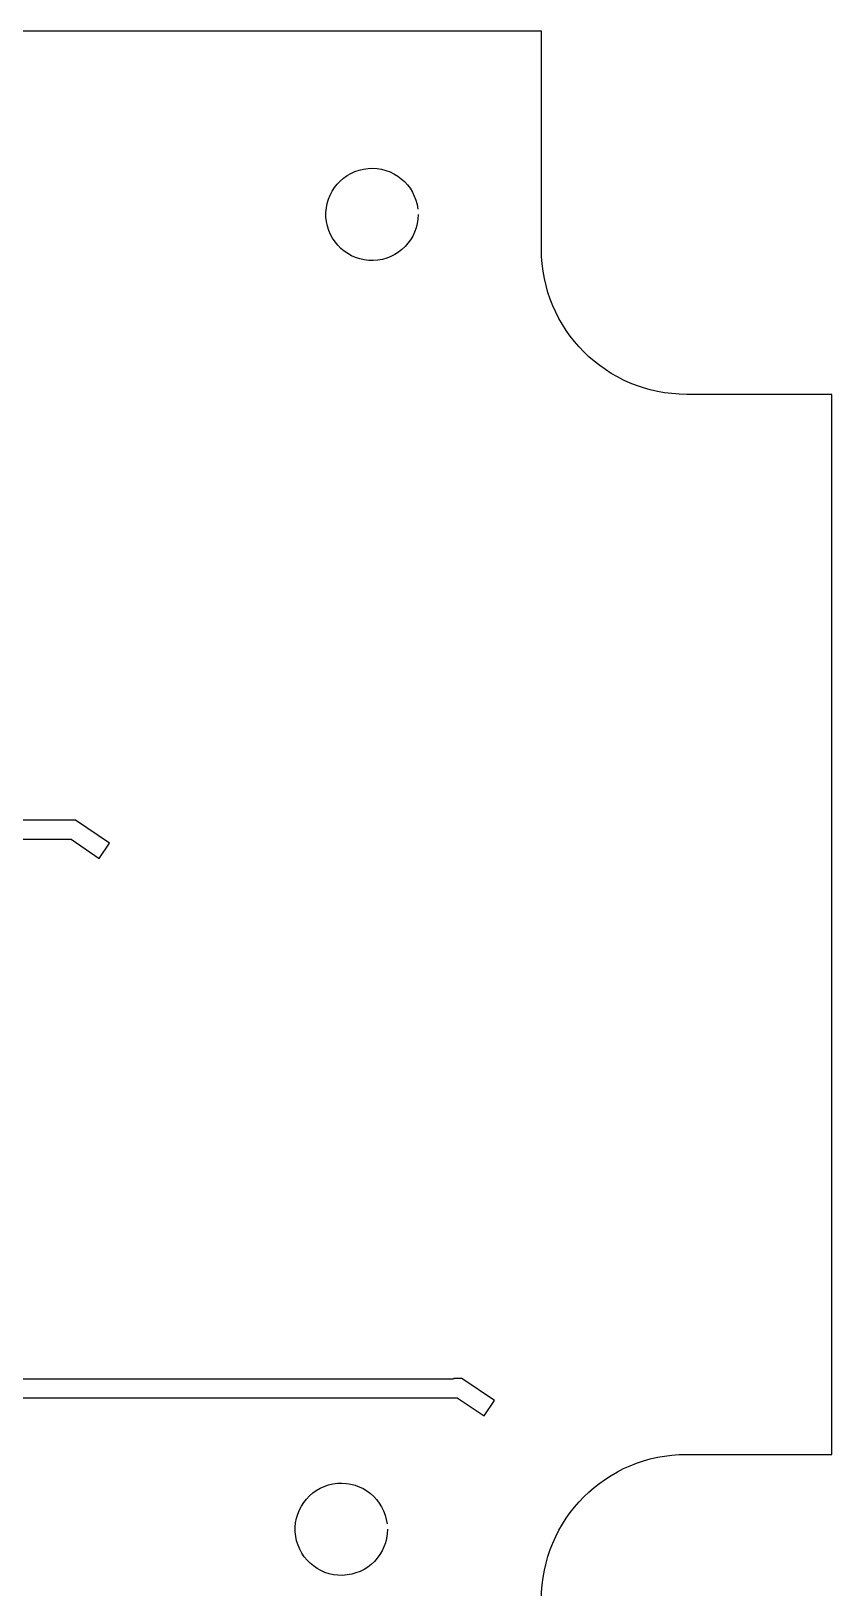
# Model space of a CAD drawing. Extents: x -85 to 801, y 107 to 738.
# Drawn here: x 644.4 to 800.8, y 434.7 to 738.4 of the extents above; entities that cross this region are included whole.
import ezdxf

# ---------------------------------------------------------------- set-up
doc = ezdxf.new("R2010")
doc.units = 0
doc.layers.add('Layer_1', color=7, linetype='CONTINUOUS')

msp = doc.modelspace()

# ---------------------------------------------------------------- linework, layer by layer
at = {"layer": 'Layer_1', "color": 7}
for points in [[(744.072435, 695.84601), (744.072435, 702.932924), (744.072435, 710.019831), (744.072435, 738.366029), (425.457184, 738.366029)], [(772.418608, 460.712211), (800.764809, 460.712211), (800.764809, 463.151169), (800.764809, 667.499814), (772.418608, 667.499814)]]:
    msp.add_lwpolyline(points, dxfattribs=at)
for points in [[(461.014838, 584.461505), (461.014838, 583.973702), (455.064633, 579.942454), (457.083184, 576.961483), (462.617376, 580.711501), (652.239921, 580.711501), (657.744803, 576.980532), (659.764828, 579.961502), (653.123225, 584.461505), (652.264838, 584.461505), (651.942567, 584.461505), (462.873713, 584.461505), (461.734072, 584.461505)], [(726.958658, 475.502003), (726.86795, 475.368775), (440.751628, 475.368775), (440.751628, 475.346098), (434.619808, 471.191783), (436.639833, 468.210841), (441.891298, 471.768945), (727.63835, 471.768945), (732.889814, 468.210841), (734.909839, 471.191783), (728.751628, 475.363672), (728.751628, 475.369342), (728.743124, 475.369342), (728.546683, 475.50257)]]:
    msp.add_lwpolyline(points, close=True, dxfattribs=at)
for points in [[(702.007569, 702.099672), (701.730369, 706.962566), (705.372174, 711.163539), (710.225206, 711.579059)], [(710.225206, 711.579059), (715.078242, 711.994582), (719.381189, 708.473839), (719.93469, 703.634598)], [(711.249194, 693.615515), (706.380375, 693.476853), (702.284768, 697.236773), (702.007569, 702.099672)], [(719.99297, 702.611867), (719.99297, 697.741087), (716.118, 693.754183), (711.249194, 693.615515)], [(772.418608, 667.499814), (756.714699, 667.499814), (744.072435, 680.142127), (744.072435, 695.84601)], [(744.072435, 432.366038), (744.072435, 448.069975), (756.714699, 460.712211), (772.418608, 460.712211)], [(696.007644, 445.599581), (695.73044, 450.462478), (699.372246, 454.663457), (704.225282, 455.078976)], [(704.225282, 455.078976), (709.078318, 455.494499), (713.381266, 451.973755), (713.934765, 447.134513)], [(705.249269, 437.11543), (700.380453, 436.976768), (696.284847, 440.736685), (696.007644, 445.599581)], [(713.993074, 446.111773), (713.993069, 441.240986), (710.118083, 437.254082), (705.249269, 437.11543)]]:
    msp.add_open_spline(points, degree=3, dxfattribs=at)

doc.saveas('drawing.dxf')
